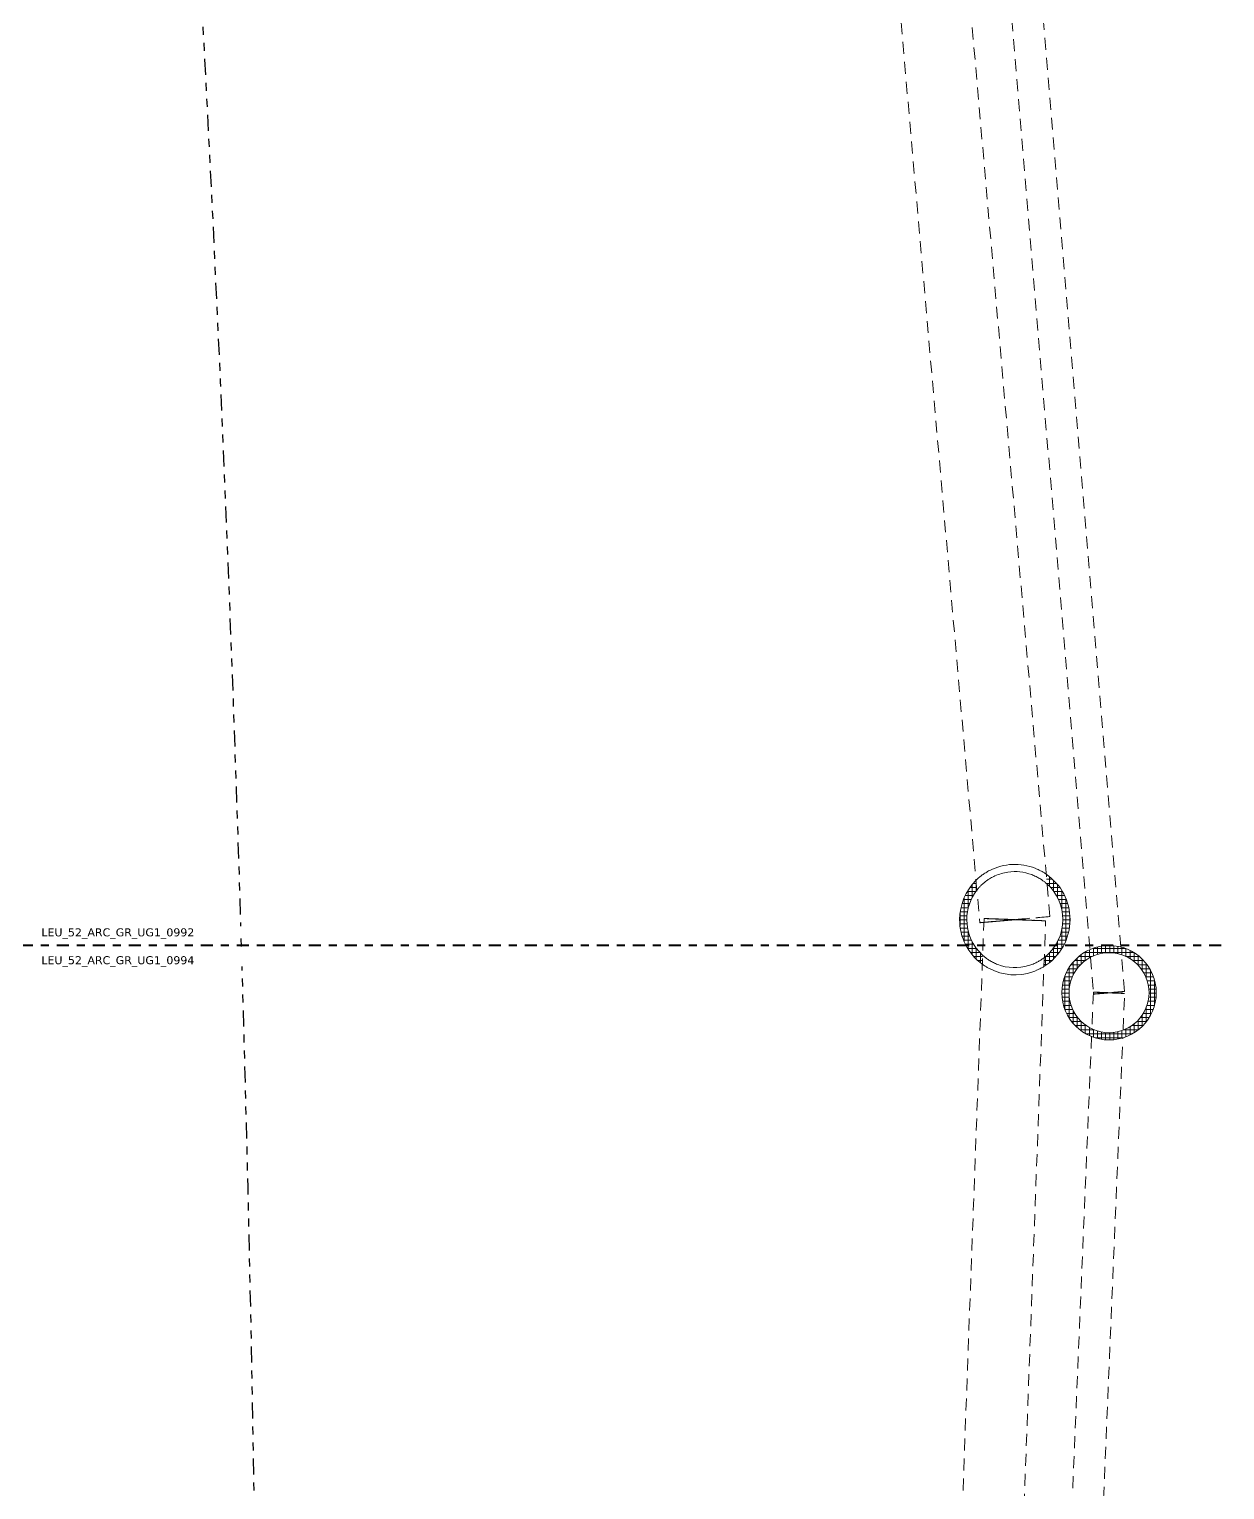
# Model space of a CAD drawing. Header units: metres. Extents: x -86 to 44, y -23 to 39.
# Drawn here: x 28.97 to 43.91, y -9.41 to 8.84 of the extents above; entities that cross this region are included whole.
import ezdxf

# ---------------------------------------------------------------- set-up
doc = ezdxf.new("R2010")
doc.units = ezdxf.units.M
for name, pattern in [('_Grundgrenze_', [0.45, 0.2, -0.05, 0.05, -0.05, 0.05, -0.05]), ('_Strichliert - Mittel', [0.25, 0.15, -0.1]), ('Strichpunkt - Mittel', [0.35, 0.15, -0.1, 0, -0.1]), ('Strichpunkt - Weit', [0.5, 0.2, -0.15, 0, -0.15])]:
    doc.linetypes.add(name, pattern=pattern)
for name, color, linetype, lineweight, true_color in [('A-____-MATC-OTLN', 7, 'Strichpunkt - Mittel', 40, 0x0080ff), ('C-PROP-LINE-OTLN', 7, '_Grundgrenze_', 25, 0x800000), ('G-____-____-SYMB', 7, 'Strichpunkt - Weit', 5, 0x008080)]:
    doc.layers.add(name, color=color, linetype=linetype, lineweight=lineweight, true_color=true_color)
for name, color, linetype, lineweight in [('A-GENM-____-MCUT', 7, 'Continuous', 9), ('A-GENM-____-OTLN', 7, 'Continuous', 9), ('P-PIPE-____-OTLN', 7, 'Continuous', 9)]:
    doc.layers.add(name, color=color, linetype=linetype, lineweight=lineweight)
doc.styles.add('Verdana_2', font='verdana.ttf', dxfattribs={"height": 0.1})

# ---------------------------------------------------------------- blocks, each defined once
blk = doc.blocks.new('Schachtbauwerk - Schachtbauwerk_DN1200-15946217--01_UG_OK_FFB_AF')
at = {"layer": 'A-GENM-____-OTLN'}
h = blk.add_hatch(dxfattribs=at)
h.set_pattern_fill('FP_10', color=256, style=0, pattern_type=2)
h.set_pattern_definition([(0, (-41.287, 2.284), (0, 0.0508), []), (90, (-41.287, 2.284), (-0.0508, 3e-18), [])])
h.paths.add_polyline_path([(0.364, -0.585), (0.42, -0.547), (0.488, -0.488), (0.547, -0.42), (0.598, -0.345), (0.637, -0.264), (0.666, -0.179), (0.684, -0.09), (0.69, 0), (0.684, 0.09), (0.666, 0.179), (0.637, 0.264), (0.598, 0.345), (0.547, 0.42), (0.488, 0.488), (0.417, 0.55), (0.392, 0.566), (0.403, 0.443), (0.453, 0.393), (0.505, 0.324), (0.546, 0.249), (0.576, 0.169), (0.594, 0.085), (0.6, 0), (0.594, -0.085), (0.576, -0.169), (0.546, -0.249), (0.505, -0.324), (0.453, -0.393), (0.393, -0.453), (0.368, -0.472), (0.364, -0.583)])
h.paths.add_polyline_path([(-0.406, -0.557), (-0.402, -0.445), (-0.453, -0.393), (-0.505, -0.324), (-0.547, -0.247), (-0.576, -0.169), (-0.594, -0.084), (-0.6, 0), (-0.594, 0.085), (-0.574, 0.173), (-0.546, 0.249), (-0.503, 0.326), (-0.474, 0.366), (-0.485, 0.491), (-0.488, 0.488), (-0.547, 0.42), (-0.598, 0.345), (-0.637, 0.264), (-0.666, 0.179), (-0.684, 0.09), (-0.69, 0), (-0.684, -0.09), (-0.666, -0.179), (-0.637, -0.264), (-0.598, -0.345), (-0.547, -0.42), (-0.488, -0.488), (-0.42, -0.547)])
at = {"layer": 'A-GENM-____-MCUT'}
for radius, start, end in [(0.69, 126.1273, 129.689), (0.69, 121.8868, 126.094), (0.69, 117.1024, 121.8437), (0.69, 68.2212, 117.0532), (0.6, 98.1818, 114.4424), (0.6, 69.4458, 98.1818), (0.6, 63.7473, 69.3904), (0.69, 63.9046, 68.1729), (0.69, 60.3888, 63.8622), (0.69, 57.6006, 60.356), (0.69, 55.8731, 57.5752), (0.69, 55.2808, 55.8529), (0.69, 360, 55.2808), (0.69, 134.6309, 180), (0.6, 142.3126, 180), (0.69, 134.0776, 134.6309), (0.69, 132.4267, 134.0727), (0.6, 141.5413, 142.3126), (0.6, 139.2418, 141.536), (0.69, 129.7144, 132.4117), (0.6, 139.0909, 139.2254), (0.6, 135.9357, 139.0909), (0.6, 131.4457, 135.9112), (0.6, 130.9091, 131.4099), (0.6, 126.3592, 130.9091), (0.6, 122.7273, 126.3167), (0.6, 120.6277, 122.7273), (0.6, 114.5455, 120.579), (0.6, 58.5903, 63.6965), (0.6, 54.1075, 58.5494), (0.6, 50.7089, 54.073), (0.6, 48.5591, 50.6849), (0.6, 47.7374, 48.5373), (0.6, 0, 47.7374), (0.69, 180, 233.9425), (0.6, 180, 227.9311), (0.69, 301.8757, 360), (0.6, 307.926, 0), (0.6, 227.9311, 228.6883), (0.6, 228.7059, 230.7515), (0.6, 230.7779, 234.0491), (0.6, 234.0864, 238.4228), (0.6, 238.4672, 243.492), (0.6, 243.5457, 249.14), (0.6, 292.3562, 297.4219), (0.6, 297.4592, 301.7023), (0.6, 301.7286, 305.0792), (0.6, 305.0962, 307.926), (0.69, 233.9425, 234.5079), (0.69, 234.5242, 236.2033), (0.69, 236.2305, 238.9717), (0.69, 239.0097, 242.5459), (0.69, 242.591, 288.9653), (0.6, 249.1983, 286.6219), (0.6, 286.6761, 292.3113), (0.69, 289.0108, 293.2275), (0.69, 293.2655, 296.8622), (0.69, 296.8893, 299.5403), (0.69, 299.5565, 301.8757)]:
    blk.add_arc((0, 0), radius, start, end, dxfattribs=at)
blk = doc.blocks.new('Schachtbauwerk - Schachtbauwerk_DN1000-16420423--01_UG_OK_FFB_AF')
at = {"layer": 'A-GENM-____-OTLN'}
h = blk.add_hatch(dxfattribs=at)
h.set_pattern_fill('FP_11', color=256, style=0, pattern_type=2)
h.set_pattern_definition([(0, (-42.465, 3.198), (0, 0.0508), []), (90, (-42.465, 3.198), (-0.0508, 3e-18), [])])
h.paths.add_polyline_path([(0, -0.59), (0.085, -0.584), (0.167, -0.566), (0.245, -0.537), (0.319, -0.496), (0.386, -0.446), (0.446, -0.386), (0.496, -0.319), (0.537, -0.245), (0.566, -0.166), (0.584, -0.084), (0.59, 0), (0.584, 0.084), (0.566, 0.166), (0.537, 0.245), (0.496, 0.319), (0.446, 0.386), (0.386, 0.446), (0.319, 0.496), (0.245, 0.537), (0.166, 0.566), (0.084, 0.584), (0, 0.59), (-0.084, 0.584), (-0.169, 0.565), (-0.245, 0.537), (-0.319, 0.496), (-0.386, 0.446), (-0.446, 0.386), (-0.496, 0.319), (-0.537, 0.245), (-0.566, 0.166), (-0.584, 0.084), (-0.59, 0), (-0.584, -0.084), (-0.566, -0.166), (-0.537, -0.245), (-0.496, -0.319), (-0.446, -0.386), (-0.386, -0.446), (-0.319, -0.496), (-0.245, -0.537), (-0.166, -0.566), (-0.084, -0.584), (-0.024, -0.588)])
h.paths.add_polyline_path([(0, -0.5), (-0.078, -0.494), (-0.155, -0.476), (-0.229, -0.444), (-0.294, -0.405), (-0.354, -0.354), (-0.405, -0.294), (-0.446, -0.227), (-0.476, -0.155), (-0.494, -0.078), (-0.5, 0), (-0.494, 0.078), (-0.476, 0.155), (-0.446, 0.227), (-0.405, 0.294), (-0.354, 0.354), (-0.294, 0.405), (-0.227, 0.446), (-0.152, 0.476), (-0.078, 0.494), (0.002, 0.5), (0.081, 0.493), (0.156, 0.475), (0.227, 0.446), (0.294, 0.405), (0.354, 0.354), (0.405, 0.294), (0.446, 0.226), (0.476, 0.155), (0.494, 0.078), (0.5, 0), (0.494, -0.078), (0.476, -0.155), (0.446, -0.227), (0.405, -0.294), (0.354, -0.354), (0.294, -0.405), (0.227, -0.446), (0.152, -0.476), (0.078, -0.494), (0, -0.5)])
at = {"layer": 'A-GENM-____-MCUT'}
for radius, start, end in [(0.59, 360, 180), (0.5, 0, 180), (0.59, 180, 360), (0.5, 180, 0)]:
    blk.add_arc((0, 0), radius, start, end, dxfattribs=at)
blk = doc.blocks.new('Family - ___-13919876--01_UG_OK_FFB_AF')
at = {"layer": 'C-PROP-LINE-OTLN'}
blk.add_arc((-457.912, -17.292), 489.757, 359.71622, 3.48548, dxfattribs=at)

msp = doc.modelspace()

# ---------------------------------------------------------------- linework, layer by layer
at = {"layer": 'A-____-MATC-OTLN'}
msp.add_line((-85.8852, -2.6034), (43.9107, -2.6034), dxfattribs=at)
at = {"layer": 'P-PIPE-____-OTLN', "color": 253, "linetype": '_Strichliert - Mittel', "true_color": 0x999999}
for p, q in [((37.2759, 38.568), (40.8488, -2.3229)), ((41.7255, -2.2463), (38.1593, 38.568)), ((38.8758, 37.3662), (42.2239, -2.6593)), ((42.6126, -2.6276), (39.2645, 37.3979)), ((40.9024, -2.2704), (40.1547, -22.6018)), ((40.9253, -22.6018), (41.6719, -2.2987)), ((42.659, -3.1821), (42.6206, -2.7227)), ((42.232, -2.7556), (42.2704, -3.2147)), ((42.2699, -3.1903), (42.2507, -3.6486)), ((42.6404, -3.6644), (42.6595, -3.2065)), ((42.2467, -3.7445), (41.5262, -20.9922)), ((41.9158, -21.0095), (42.6363, -3.7617))]:
    msp.add_line(p, q, dxfattribs=at)
for centre, major_axis, ratio, start_param, end_param in [((41.2872, -2.2846), (0.4383, 0.0383), 0.0017967, 1.5707963, 3.1415927), ((41.2872, -2.2846), (0.4383, 0.0383), 0.0017967, 3.1415927, 3.6303644), ((41.2872, -2.2846), (0.4383, 0.0383), 0.0017967, 3.6303644, 3.6559988), ((41.2872, -2.2846), (-0.3847, 0.0141), 0.0019119, 5.9156314, 6.2831853), ((41.2872, -2.2846), (-0.3847, 0.0141), 0.0019119, 0, 0.1745329), ((41.2872, -2.2846), (0.4383, 0.0383), 0.0017967, 3.6560598, 3.7321849), ((41.2872, -2.2846), (-0.3847, 0.0141), 0.0019119, 0.1745337, 0.3490659), ((41.2872, -2.2846), (0.4383, 0.0383), 0.0017967, 3.7322804, 3.8396515), ((41.2872, -2.2846), (-0.3847, 0.0141), 0.0019119, 0.3490673, 0.3679609), ((41.2872, -2.2846), (-0.3847, 0.0141), 0.0019119, 5.669776, 5.9154687), ((41.2872, -2.2846), (-0.3847, 0.0141), 0.0019119, 0.3681218, 0.5235988), ((41.2872, -2.2846), (0.4383, 0.0383), 0.0017967, 3.8397481, 3.968425), ((41.2872, -2.2846), (-0.3847, 0.0141), 0.0019119, 0.5236009, 0.6138891), ((41.2872, -2.2846), (-0.3847, 0.0141), 0.0019119, 5.4592378, 5.6696456), ((41.2872, -2.2846), (-0.3847, 0.0141), 0.0019119, 0.6140167, 0.6981317), ((41.2872, -2.2846), (0.4383, 0.0383), 0.0017967, 3.9685157, 4.0840704), ((41.2872, -2.2846), (-0.3847, 0.0141), 0.0019119, 0.6981345, 0.8244445), ((41.2872, -2.2846), (-0.3847, 0.0141), 0.0019119, 5.2642488, 5.4591348), ((41.2872, -2.2846), (-0.3847, 0.0141), 0.0019119, 0.8245441, 0.8726646), ((41.2872, -2.2846), (0.4383, 0.0383), 0.0017967, 4.0840704, 4.1085095), ((41.2872, -2.2846), (0.4383, 0.0383), 0.0017967, 4.1085889, 4.2551375), ((41.2872, -2.2846), (-0.3847, 0.0141), 0.0019119, 0.8726679, 1.0194352), ((41.2872, -2.2846), (-0.3847, 0.0141), 0.0019119, 5.077076, 5.2641718), ((41.2872, -2.2846), (-0.3847, 0.0141), 0.0019119, 1.0195084, 1.0471976), ((41.2872, -2.2846), (0.4383, 0.0383), 0.0017967, 4.2552016, 4.4056664), ((41.2872, -2.2846), (-0.3847, 0.0141), 0.0019119, 1.0472013, 1.2066045), ((41.2872, -2.2846), (-0.3847, 0.0141), 0.0019119, 4.893944, 5.0770247), ((41.2872, -2.2846), (-0.3847, 0.0141), 0.0019119, 1.2066517, 1.2217305), ((41.2872, -2.2846), (0.4383, 0.0383), 0.0017967, 4.4057121, 4.5584193), ((41.2872, -2.2846), (-0.3847, 0.0141), 0.0019119, 1.2217345, 1.389731), ((41.2872, -2.2846), (-0.3847, 0.0141), 0.0019119, 4.7132499, 4.8939185), ((41.2872, -2.2846), (-0.3847, 0.0141), 0.0019119, 1.3897522, 1.3962634), ((41.2872, -2.2846), (0.4383, 0.0383), 0.0017967, 4.5584447, 4.7121643), ((41.2872, -2.2846), (-0.3847, 0.0141), 0.0019119, 1.3962676, 1.5387497), ((41.2872, -2.2846), (-0.3847, 0.0141), 0.0019119, 1.5404153, 1.5707963), ((41.2872, -2.2846), (0.4383, 0.0383), 0.0017967, 0, 1.5707963), ((41.2872, -2.2846), (-0.3847, 0.0141), 0.0019119, 1.5708006, 1.7453293), ((41.2872, -2.2846), (0.4383, 0.0383), 0.0017967, 4.712389, 4.740395), ((41.2872, -2.2846), (-0.3847, 0.0141), 0.0019119, 4.7098643, 4.7120265), ((41.2872, -2.2846), (-0.3847, 0.0141), 0.0019119, 3.1415927, 4.7098643), ((41.2872, -2.2846), (0.4383, 0.0383), 0.0017967, 4.740395, 6.2831853), ((41.2872, -2.2846), (-0.3847, 0.0141), 0.0019119, 1.7453335, 1.9198622), ((41.2872, -2.2846), (-0.3847, 0.0141), 0.0019119, 1.9198662, 2.0943951), ((41.2872, -2.2846), (-0.3847, 0.0141), 0.0019119, 2.0943988, 2.268928), ((41.2872, -2.2846), (-0.3847, 0.0141), 0.0019119, 2.2689313, 2.443461), ((41.2872, -2.2846), (-0.3847, 0.0141), 0.0019119, 2.4434637, 2.6179939), ((41.2872, -2.2846), (-0.3847, 0.0141), 0.0019119, 2.617996, 2.7925268), ((41.2872, -2.2846), (-0.3847, 0.0141), 0.0019119, 2.7925283, 3.1415927), ((42.4647, -3.1984), (-0.1948, 0.0081), 0.0042466, 6.1283665, 6.2831853), ((42.4647, -3.1984), (-0.1948, 0.0081), 0.0042466, 0, 0.1562947), ((42.4647, -3.1984), (0.1943, 0.0163), 0.0052328, 2.9854214, 3.1415927), ((42.4647, -3.1984), (0.1943, 0.0163), 0.0052328, 3.1415927, 3.2959449), ((42.4647, -3.1984), (-0.1948, 0.0081), 0.0042466, 5.8566244, 6.1279832), ((42.4647, -3.1984), (-0.1948, 0.0081), 0.0042466, 0.1566775, 0.224395), ((42.4647, -3.1984), (0.1943, 0.0163), 0.0052328, 2.7138059, 2.9851248), ((42.4647, -3.1984), (0.1943, 0.0163), 0.0052328, 3.2962419, 3.567717), ((42.4647, -3.1984), (-0.1948, 0.0081), 0.0042466, 0.2243995, 0.4279023), ((42.4647, -3.1984), (-0.1948, 0.0081), 0.0042466, 5.622223, 5.8564304), ((42.4647, -3.1984), (-0.1948, 0.0081), 0.0042466, 0.4280908, 0.4487902), ((42.4647, -3.1984), (0.1943, 0.0163), 0.0052328, 3.5679984, 3.8021616), ((42.4647, -3.1984), (0.1943, 0.0163), 0.0052328, 2.4794861, 2.713534), ((42.4647, -3.1984), (-0.1948, 0.0081), 0.0042466, 0.448799, 0.6621979), ((42.4647, -3.1984), (-0.1948, 0.0081), 0.0042466, 5.3931472, 5.6220843), ((42.4647, -3.1984), (-0.1948, 0.0081), 0.0042466, 0.6623294, 0.6731858), ((42.4647, -3.1984), (0.1943, 0.0163), 0.0052328, 3.8024117, 4.0312882), ((42.4647, -3.1984), (0.1943, 0.0163), 0.0052328, 2.4683942, 2.479251), ((42.4647, -3.1984), (-0.1948, 0.0081), 0.0042466, 0.6731984, 0.8912151), ((42.4647, -3.1984), (0.1943, 0.0163), 0.0052328, 2.2504274, 2.4683942), ((42.4647, -3.1984), (-0.1948, 0.0081), 0.0042466, 5.1658079, 5.3930478), ((42.4647, -3.1984), (-0.1948, 0.0081), 0.0042466, 0.8913061, 0.8975821), ((42.4647, -3.1984), (0.1943, 0.0163), 0.0052328, 4.0314943, 4.2586866), ((42.4647, -3.1984), (0.1943, 0.0163), 0.0052328, 2.0230749, 2.2502407), ((42.4647, -3.1984), (-0.1948, 0.0081), 0.0042466, 0.8975979, 1.1185146), ((42.4647, -3.1984), (-0.1948, 0.0081), 0.0042466, 4.9392052, 5.1657439), ((42.4647, -3.1984), (0.1943, 0.0163), 0.0052328, 4.2588382, 4.4853549), ((42.4647, -3.1984), (-0.1948, 0.0081), 0.0042466, 1.1219974, 1.3450859), ((42.4647, -3.1984), (0.1943, 0.0163), 0.0052328, 1.7964432, 2.0195953), ((42.4647, -3.1984), (-0.1948, 0.0081), 0.0042466, 1.3463969, 1.4951604), ((42.4647, -3.1984), (-0.1948, 0.0081), 0.0042466, 4.712389, 4.9367885), ((42.4647, -3.1984), (0.1943, 0.0163), 0.0052328, 1.5707963, 1.7951958), ((42.4647, -3.1984), (0.1943, 0.0163), 0.0052328, 4.4879895, 4.711702), ((42.4647, -3.1984), (-0.1948, 0.0081), 0.0042466, 1.4963014, 1.5707761), ((42.4647, -3.1984), (0.1943, 0.0163), 0.0052328, 0, 1.5707963), ((42.4647, -3.1984), (-0.1948, 0.0081), 0.0042466, 3.1415927, 4.712389), ((42.4647, -3.1984), (-0.1948, 0.0081), 0.0042466, 1.5707963, 1.5779962), ((42.4647, -3.1984), (0.1943, 0.0163), 0.0052328, 4.712389, 4.7879631), ((42.4647, -3.1984), (-0.1948, 0.0081), 0.0042466, 1.5779962, 1.7951761), ((42.4647, -3.1984), (0.1943, 0.0163), 0.0052328, 4.7879631, 6.2831853), ((42.4647, -3.1984), (-0.1948, 0.0081), 0.0042466, 1.7951958, 2.0195771), ((42.4647, -3.1984), (-0.1948, 0.0081), 0.0042466, 2.0195953, 2.2439789), ((42.4647, -3.1984), (-0.1948, 0.0081), 0.0042466, 2.2439948, 2.4683816), ((42.4647, -3.1984), (-0.1948, 0.0081), 0.0042466, 2.4683942, 2.6927849), ((42.4647, -3.1984), (-0.1948, 0.0081), 0.0042466, 2.6927937, 2.9171887), ((42.4647, -3.1984), (-0.1948, 0.0081), 0.0042466, 2.9171932, 3.1415927)]:
    msp.add_ellipse(centre, major_axis=major_axis, ratio=ratio, start_param=start_param, end_param=end_param, dxfattribs=at)

# ---------------------------------------------------------------- block references
at = {"layer": 'A-GENM-____-MCUT'}
for name, p in [('Schachtbauwerk - Schachtbauwerk_DN1200-15946217--01_UG_OK_FFB_AF', (41.2871, -2.2839)), ('Schachtbauwerk - Schachtbauwerk_DN1000-16420423--01_UG_OK_FFB_AF', (42.4646, -3.1977))]:
    msp.add_blockref(name, p, dxfattribs=at)
at = {"layer": 'C-PROP-LINE-OTLN'}
msp.add_blockref('Family - ___-13919876--01_UG_OK_FFB_AF', (0, 0), dxfattribs=at)

# ---------------------------------------------------------------- next in the draw order: texts
at = {"layer": 'G-____-____-SYMB', "color": 150, "linetype": 'Continuous', "true_color": 0x0080ff, "char_height": 0.1, "width": 2.493248, "attachment_point": 1, "style": 'Verdana_2', "bg_fill": 3, "box_fill_scale": 1.25, "bg_fill_color": 256, "bg_fill_true_color": 13158600, "bg_fill_transparency": 0}
for s, insert in [('LEU_52_ARC_GR_UG1_0992', (29.1235, -2.3932)), ('LEU_52_ARC_GR_UG1_0994', (29.1235, -2.7413))]:
    msp.add_mtext(s, dxfattribs=dict(at, insert=insert))

doc.saveas('drawing.dxf')
